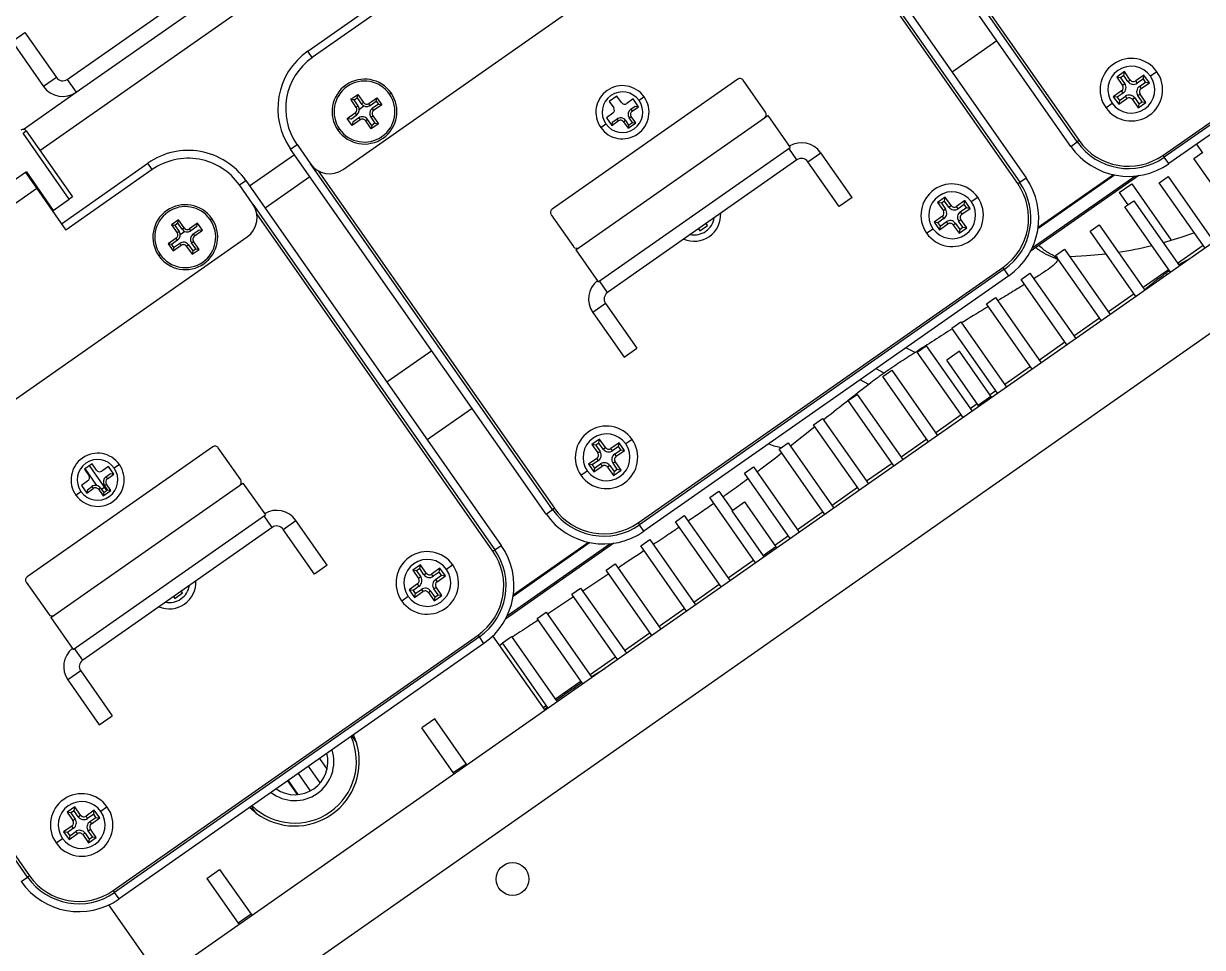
# Model space of a CAD drawing. Header units: millimetres. Extents: x 152904052 to 153933663, y 538271515 to 539240469.
# Drawn here: x 153353306.3 to 153353457.2, y 538946993.9 to 538947112.1 of the extents above; entities that cross this region are included whole.
import ezdxf

# ---------------------------------------------------------------- set-up
doc = ezdxf.new("R2010")
doc.units = ezdxf.units.MM
doc.layers.add('POWR', color=5, linetype='Continuous')

msp = doc.modelspace()

# ---------------------------------------------------------------- linework, layer by layer
at = {"layer": 'POWR', "color": 7}
for p, q in [((153353440.38, 538947096.35), (153353407.69, 538947143.04)), ((153353441.2, 538947096.92), (153353410.23, 538947141.15)), ((153353411.22, 538947140.26), (153353441.45, 538947097.09)), ((153353401.95, 538947139.02), (153353434.65, 538947092.33)), ((153353402.85, 538947135.99), (153353433.83, 538947091.76)), ((153353433.58, 538947091.59), (153353403.36, 538947134.75)), ((153353347.23, 538947093.38), (153353402.12, 538947131.81)), ((153353342.73, 538947108.54), (153353371.81, 538947128.9)), ((153353372.38, 538947128.08), (153353343.3, 538947107.72)), ((153353452.17, 538947095.2), (153353498.66, 538947127.75)), ((153353498.83, 538947127.51), (153353452.34, 538947094.96)), ((153353499.4, 538947126.69), (153353452.92, 538947094.14)), ((153353308.44, 538947095.82), (153353345.92, 538947122.07)), ((153353311.93, 538947104.92), (153353336.18, 538947121.9)), ((153353313.08, 538947103.28), (153353337.33, 538947120.26)), ((153353304.89, 538947109.76), (153353306.52, 538947110.9)), ((153353306.52, 538947110.9), (153353310.54, 538947105.17)), ((153353201.9, 538946892.98), (153353511.33, 538947109.65)), ((153353494.69, 538947109.35), (153353273.52, 538946954.49)), ((153353304.89, 538947109.76), (153353308.9, 538947104.02)), ((153353343.3, 538947107.72), (153353342.73, 538947108.54)), ((153353430.92, 538947109.86), (153353425.18, 538947105.85)), ((153353447.24, 538947105.91), (153353446.25, 538947105.22)), ((153353447.15, 538947105.42), (153353446.74, 538947105.13)), ((153353447.15, 538947105.42), (153353447.24, 538947105.91)), ((153353447.69, 538947104.64), (153353447.15, 538947105.42)), ((153353447.98, 538947104.84), (153353447.24, 538947105.91)), ((153353449.74, 538947105.47), (153353448.68, 538947104.72)), ((153353449.66, 538947104.98), (153353449.74, 538947105.47)), ((153353450.43, 538947104.48), (153353449.74, 538947105.47)), ((153353451.4, 538947105.89), (153353450.58, 538947105.32)), ((153353310.54, 538947105.17), (153353308.9, 538947104.02)), ((153353311.93, 538947104.92), (153353313.08, 538947103.28)), ((153353397.74, 538947104.94), (153353373.98, 538947088.31)), ((153353401.3, 538947100.72), (153353398.44, 538947104.82)), ((153353446.74, 538947105.13), (153353446.25, 538947105.22)), ((153353446.25, 538947105.22), (153353447, 538947104.15)), ((153353446.74, 538947105.13), (153353447.29, 538947104.36)), ((153353447.29, 538947104.36), (153353447, 538947104.15)), ((153353447.69, 538947104.64), (153353447.98, 538947104.84)), ((153353448.88, 538947104.43), (153353448.68, 538947104.72)), ((153353449.66, 538947104.98), (153353448.88, 538947104.43)), ((153353449.17, 538947104.03), (153353449.94, 538947104.57)), ((153353449.17, 538947104.03), (153353449.37, 538947103.74)), ((153353449.37, 538947103.74), (153353450.43, 538947104.48)), ((153353449.94, 538947104.57), (153353449.66, 538947104.98)), ((153353449.94, 538947104.57), (153353450.43, 538947104.48)), ((153353306.3, 538947098.53), (153353313.08, 538947103.28)), ((153353348.21, 538947102.37), (153353349.11, 538947103)), ((153353348.64, 538947102.29), (153353349.03, 538947102.57)), ((153353349.03, 538947102.57), (153353349.11, 538947103)), ((153353349.03, 538947102.57), (153353349.57, 538947101.8)), ((153353349.11, 538947103), (153353349.83, 538947101.97)), ((153353350.52, 538947101.85), (153353351.55, 538947102.57)), ((153353351.47, 538947102.14), (153353351.55, 538947102.57)), ((153353351.55, 538947102.57), (153353352.18, 538947101.67)), ((153353353.17, 538947103.04), (153353353.38, 538947103.18)), ((153353382.28, 538947102.79), (153353381.3, 538947102.1)), ((153353382.85, 538947101.97), (153353382.28, 538947102.79)), ((153353384.37, 538947102.42), (153353383.55, 538947101.84)), ((153353385.06, 538947101.43), (153353384.37, 538947102.42)), ((153353385.78, 538947102.67), (153353385.12, 538947102.21)), ((153353446.88, 538947103.46), (153353445.81, 538947102.71)), ((153353445.81, 538947102.71), (153353446.5, 538947101.73)), ((153353446.3, 538947102.63), (153353445.81, 538947102.71)), ((153353447.08, 538947103.17), (153353446.3, 538947102.63)), ((153353446.3, 538947102.63), (153353446.59, 538947102.22)), ((153353446.5, 538947101.73), (153353447.56, 538947102.48)), ((153353446.59, 538947102.22), (153353447.36, 538947102.76)), ((153353447.08, 538947103.17), (153353446.88, 538947103.46)), ((153353447.36, 538947102.76), (153353447.56, 538947102.48)), ((153353448.55, 538947102.55), (153353448.26, 538947102.35)), ((153353448.55, 538947102.55), (153353449.09, 538947101.78)), ((153353448.96, 538947102.84), (153353449.24, 538947103.04)), ((153353449.5, 538947102.06), (153353448.96, 538947102.84)), ((153353449.99, 538947101.98), (153353449.24, 538947103.04)), ((153353348.93, 538947101.34), (153353348.21, 538947102.37)), ((153353348.64, 538947102.29), (153353348.21, 538947102.37)), ((153353349.18, 538947101.52), (153353348.64, 538947102.29)), ((153353349.18, 538947101.52), (153353348.93, 538947101.34)), ((153353349.32, 538947101.13), (153353349.89, 538947101.53)), ((153353349.57, 538947101.8), (153353349.83, 538947101.97)), ((153353350.7, 538947101.6), (153353350.52, 538947101.85)), ((153353350.7, 538947101.6), (153353351.47, 538947102.14)), ((153353351.75, 538947101.74), (153353350.98, 538947101.2)), ((153353350.98, 538947101.2), (153353351.15, 538947100.95)), ((153353352.18, 538947101.67), (153353351.15, 538947100.95)), ((153353351.47, 538947102.14), (153353351.75, 538947101.74)), ((153353351.75, 538947101.74), (153353352.18, 538947101.67)), ((153353381.3, 538947102.1), (153353381.87, 538947101.28)), ((153353384.06, 538947101.11), (153353384.63, 538947101.51)), ((153353384.06, 538947101.11), (153353384.24, 538947100.86)), ((153353384.24, 538947100.86), (153353385.06, 538947101.43)), ((153353384.63, 538947101.51), (153353385.06, 538947101.43)), ((153353444.85, 538947101.3), (153353445.66, 538947101.88)), ((153353446.59, 538947102.22), (153353446.5, 538947101.73)), ((153353448.26, 538947102.35), (153353449.01, 538947101.29)), ((153353449.01, 538947101.29), (153353449.99, 538947101.98)), ((153353449.09, 538947101.78), (153353449.01, 538947101.29)), ((153353449.09, 538947101.78), (153353449.5, 538947102.06)), ((153353449.5, 538947102.06), (153353449.99, 538947101.98)), ((153353347.78, 538947099.93), (153353348.8, 538947100.65)), ((153353348.41, 538947099.03), (153353347.78, 538947099.93)), ((153353348.21, 538947099.85), (153353347.78, 538947099.93)), ((153353348.21, 538947099.85), (153353348.98, 538947100.4)), ((153353349.43, 538947099.75), (153353348.41, 538947099.03)), ((153353348.48, 538947099.46), (153353348.41, 538947099.03)), ((153353349.26, 538947100), (153353348.48, 538947099.46)), ((153353348.98, 538947100.4), (153353348.8, 538947100.65)), ((153353349.26, 538947100), (153353349.43, 538947099.75)), ((153353350.38, 538947099.8), (153353350.13, 538947099.62)), ((153353350.85, 538947098.6), (153353350.13, 538947099.62)), ((153353350.92, 538947099.03), (153353350.38, 538947099.8)), ((153353350.78, 538947100.08), (153353351.03, 538947100.25)), ((153353350.78, 538947100.08), (153353351.32, 538947099.31)), ((153353351.03, 538947100.25), (153353351.75, 538947099.23)), ((153353377.02, 538947083.11), (153353401.59, 538947100.31)), ((153353381.75, 538947100.58), (153353380.93, 538947100.01)), ((153353380.93, 538947100.01), (153353381.62, 538947099.03)), ((153353381.62, 538947099.03), (153353382.44, 538947099.6)), ((153353381.69, 538947099.45), (153353381.62, 538947099.03)), ((153353381.69, 538947099.45), (153353382.26, 538947099.85)), ((153353382.26, 538947099.85), (153353382.44, 538947099.6)), ((153353383.38, 538947099.65), (153353383.13, 538947099.48)), ((153353383.13, 538947099.48), (153353383.71, 538947098.66)), ((153353383.38, 538947099.65), (153353383.78, 538947099.08)), ((153353383.78, 538947099.08), (153353384.26, 538947099.42)), ((153353383.86, 538947099.99), (153353384.12, 538947100.16)), ((153353384.26, 538947099.42), (153353383.86, 538947099.99)), ((153353384.69, 538947099.35), (153353384.12, 538947100.16)), ((153353384.26, 538947099.42), (153353384.69, 538947099.35)), ((153353401.59, 538947100.31), (153353404.46, 538947096.22)), ((153353306.28, 538947098.03), (153353306.69, 538947098.32)), ((153353312.19, 538947089.6), (153353306.28, 538947098.03)), ((153353306.69, 538947098.32), (153353312.6, 538947089.88)), ((153353346.78, 538947098.56), (153353346.58, 538947098.42)), ((153353351.75, 538947099.23), (153353350.85, 538947098.6)), ((153353350.92, 538947099.03), (153353350.85, 538947098.6)), ((153353351.32, 538947099.31), (153353350.92, 538947099.03)), ((153353351.32, 538947099.31), (153353351.75, 538947099.23)), ((153353380.21, 538947098.77), (153353380.86, 538947099.23)), ((153353383.71, 538947098.66), (153353384.69, 538947099.35)), ((153353383.78, 538947099.08), (153353383.71, 538947098.66)), ((153353340.52, 538947096.01), (153353341.34, 538947096.58)), ((153353341.34, 538947096.58), (153353343.06, 538947094.12)), ((153353440.38, 538947096.35), (153353441.2, 538947096.92)), ((153353441.45, 538947097.09), (153353441.2, 538947096.92)), ((153353456.46, 538947096.62), (153353457.2, 538947095.55)), ((153353335.27, 538947091.29), (153353341, 538947095.31)), ((153353373.21, 538947049.31), (153353340.52, 538947096.01)), ((153353379.88, 538947079.01), (153353404.46, 538947096.22)), ((153353405.33, 538947094.63), (153353404.29, 538947096.1)), ((153353406.72, 538947094.38), (153353408.36, 538947095.53)), ((153353412.37, 538947089.8), (153353408.36, 538947095.53)), ((153353452.17, 538947095.2), (153353452.34, 538947094.96)), ((153353452.92, 538947094.14), (153353452.34, 538947094.96)), ((153353456.12, 538947094.79), (153353457.27, 538947095.6)), ((153353311.19, 538947086.46), (153353322.25, 538947094.2)), ((153353322.82, 538947093.38), (153353311.76, 538947085.64)), ((153353322.82, 538947093.38), (153353322.25, 538947094.2)), ((153353374.03, 538947049.89), (153353343.06, 538947094.12)), ((153353405.33, 538947094.63), (153353381.08, 538947077.65)), ((153353410.73, 538947088.65), (153353406.72, 538947094.38)), ((153353461.97, 538947086.44), (153353456.12, 538947094.79)), ((153353306.6, 538947093.01), (153353300.05, 538947088.42)), ((153353306.7, 538947093.08), (153353306.6, 538947093.01)), ((153353306.6, 538947093.01), (153353308.03, 538947090.96)), ((153353306.7, 538947093.08), (153353310.14, 538947088.16)), ((153353306.87, 538947092.83), (153353306.77, 538947092.76)), ((153353306.93, 538947092.75), (153353306.87, 538947092.62)), ((153353333.96, 538947091.42), (153353334.78, 538947091.99)), ((153353334.78, 538947091.99), (153353367.48, 538947045.3)), ((153353337.25, 538947088.47), (153353342.98, 538947092.48)), ((153353344.05, 538947093.22), (153353374.28, 538947050.06)), ((153353433.83, 538947091.76), (153353434.65, 538947092.33)), ((153353449.07, 538947092.61), (153353435.19, 538947082.88)), ((153353435.43, 538947083.36), (153353448.55, 538947092.54)), ((153353436.17, 538947085.83), (153353445.97, 538947092.69)), ((153353445.83, 538947092.72), (153353436.19, 538947085.97)), ((153353451.7, 538947091.7), (153353452.84, 538947092.5)), ((153353452.84, 538947092.5), (153353458.69, 538947084.14)), ((153353308.03, 538947090.96), (153353301.48, 538947086.37)), ((153353308.03, 538947090.96), (153353311.76, 538947085.64)), ((153353335.68, 538947088.96), (153353333.96, 538947091.42)), ((153353433.58, 538947091.59), (153353433.83, 538947091.76)), ((153353446.57, 538947090.43), (153353448.05, 538947091.46)), ((153353446.57, 538947090.43), (153353447.66, 538947088.87)), ((153353448.05, 538947091.46), (153353448.21, 538947091.57)), ((153353453.28, 538947084.33), (153353448.21, 538947091.57)), ((153353457.55, 538947083.34), (153353451.7, 538947091.7)), ((153353310.14, 538947088.16), (153353312.19, 538947089.6)), ((153353312.6, 538947089.88), (153353312.19, 538947089.6)), ((153353335.68, 538947088.96), (153353366.66, 538947044.72)), ((153353412.37, 538947089.8), (153353410.73, 538947088.65)), ((153353424.3, 538947089.85), (153353423.32, 538947089.16)), ((153353423.81, 538947089.07), (153353423.32, 538947089.16)), ((153353423.32, 538947089.16), (153353424.06, 538947088.09)), ((153353424.21, 538947089.36), (153353423.81, 538947089.07)), ((153353423.81, 538947089.07), (153353424.35, 538947088.3)), ((153353424.21, 538947089.36), (153353424.3, 538947089.85)), ((153353424.76, 538947088.58), (153353424.21, 538947089.36)), ((153353425.05, 538947088.78), (153353424.3, 538947089.85)), ((153353426.81, 538947089.41), (153353425.74, 538947088.66)), ((153353426.72, 538947088.92), (153353425.94, 538947088.37)), ((153353426.72, 538947088.92), (153353426.81, 538947089.41)), ((153353427.01, 538947088.51), (153353426.72, 538947088.92)), ((153353427.5, 538947088.42), (153353426.81, 538947089.41)), ((153353428.46, 538947089.83), (153353427.64, 538947089.26)), ((153353447.27, 538947088.6), (153353448.42, 538947089.4)), ((153353448.42, 538947089.4), (153353454.27, 538947081.05)), ((153353310.14, 538947088.16), (153353310.04, 538947088.1)), ((153353366.41, 538947044.55), (153353336.19, 538947087.72)), ((153353373.86, 538947087.61), (153353376.73, 538947083.52)), ((153353423.94, 538947087.4), (153353422.88, 538947086.65)), ((153353424.14, 538947087.11), (153353423.94, 538947087.4)), ((153353424.35, 538947088.3), (153353424.06, 538947088.09)), ((153353424.76, 538947088.58), (153353425.05, 538947088.78)), ((153353425.94, 538947088.37), (153353425.74, 538947088.66)), ((153353426.23, 538947087.97), (153353427.01, 538947088.51)), ((153353426.23, 538947087.97), (153353426.43, 538947087.68)), ((153353426.43, 538947087.68), (153353427.5, 538947088.42)), ((153353427.01, 538947088.51), (153353427.5, 538947088.42)), ((153353453.12, 538947080.24), (153353447.27, 538947088.6)), ((153353326.17, 538947086.94), (153353325.27, 538947086.31)), ((153353325.27, 538947086.31), (153353325.99, 538947085.28)), ((153353325.7, 538947086.23), (153353325.27, 538947086.31)), ((153353326.1, 538947086.51), (153353325.7, 538947086.23)), ((153353325.7, 538947086.23), (153353326.24, 538947085.46)), ((153353326.1, 538947086.51), (153353326.17, 538947086.94)), ((153353326.64, 538947085.74), (153353326.1, 538947086.51)), ((153353326.89, 538947085.91), (153353326.17, 538947086.94)), ((153353326.64, 538947085.74), (153353326.89, 538947085.91)), ((153353328.61, 538947086.51), (153353327.59, 538947085.79)), ((153353328.53, 538947086.08), (153353327.76, 538947085.54)), ((153353328.53, 538947086.08), (153353328.61, 538947086.51)), ((153353329.24, 538947085.61), (153353328.61, 538947086.51)), ((153353330.24, 538947086.98), (153353330.44, 538947087.12)), ((153353392.71, 538947085.8), (153353392.88, 538947085.55)), ((153353392.88, 538947085.55), (153353393.87, 538947086.24)), ((153353393.87, 538947086.24), (153353393.69, 538947086.48)), ((153353421.91, 538947085.24), (153353422.73, 538947085.82)), ((153353422.88, 538947086.65), (153353423.56, 538947085.67)), ((153353423.36, 538947086.57), (153353422.88, 538947086.65)), ((153353424.14, 538947087.11), (153353423.36, 538947086.57)), ((153353423.36, 538947086.57), (153353423.65, 538947086.16)), ((153353423.56, 538947085.67), (153353424.63, 538947086.42)), ((153353423.65, 538947086.16), (153353423.56, 538947085.67)), ((153353423.65, 538947086.16), (153353424.43, 538947086.7)), ((153353424.43, 538947086.7), (153353424.63, 538947086.42)), ((153353425.61, 538947086.49), (153353425.32, 538947086.29)), ((153353425.32, 538947086.29), (153353426.07, 538947085.23)), ((153353425.61, 538947086.49), (153353426.16, 538947085.72)), ((153353426.02, 538947086.78), (153353426.31, 538947086.98)), ((153353426.56, 538947086), (153353426.02, 538947086.78)), ((153353426.07, 538947085.23), (153353427.05, 538947085.92)), ((153353426.16, 538947085.72), (153353426.56, 538947086)), ((153353427.05, 538947085.92), (153353426.31, 538947086.98)), ((153353426.56, 538947086), (153353427.05, 538947085.92)), ((153353442.85, 538947085.5), (153353444, 538947086.3)), ((153353444, 538947086.3), (153353449.85, 538947077.95)), ((153353280.06, 538947046.35), (153353334.95, 538947084.78)), ((153353325.87, 538947084.59), (153353324.84, 538947083.87)), ((153353326.04, 538947084.34), (153353325.27, 538947083.79)), ((153353326.04, 538947084.34), (153353325.87, 538947084.59)), ((153353326.24, 538947085.46), (153353325.99, 538947085.28)), ((153353326.38, 538947085.07), (153353326.95, 538947085.47)), ((153353327.76, 538947085.54), (153353327.59, 538947085.79)), ((153353328.04, 538947085.14), (153353328.81, 538947085.68)), ((153353328.04, 538947085.14), (153353328.22, 538947084.89)), ((153353328.22, 538947084.89), (153353329.24, 538947085.61)), ((153353328.81, 538947085.68), (153353329.24, 538947085.61)), ((153353426.16, 538947085.72), (153353426.07, 538947085.23)), ((153353448.7, 538947077.15), (153353442.85, 538947085.5)), ((153353324.84, 538947083.87), (153353325.47, 538947082.97)), ((153353325.27, 538947083.79), (153353324.84, 538947083.87)), ((153353325.27, 538947083.79), (153353325.55, 538947083.4)), ((153353325.47, 538947082.97), (153353326.5, 538947083.69)), ((153353325.55, 538947083.4), (153353325.47, 538947082.97)), ((153353325.55, 538947083.4), (153353326.32, 538947083.94)), ((153353326.32, 538947083.94), (153353326.5, 538947083.69)), ((153353327.44, 538947083.74), (153353327.19, 538947083.56)), ((153353327.19, 538947083.56), (153353327.91, 538947082.54)), ((153353327.44, 538947083.74), (153353327.99, 538947082.97)), ((153353327.84, 538947084.02), (153353328.09, 538947084.19)), ((153353328.38, 538947083.25), (153353327.84, 538947084.02)), ((153353327.91, 538947082.54), (153353328.81, 538947083.17)), ((153353327.99, 538947082.97), (153353327.91, 538947082.54)), ((153353327.99, 538947082.97), (153353328.38, 538947083.25)), ((153353328.81, 538947083.17), (153353328.09, 538947084.19)), ((153353328.38, 538947083.25), (153353328.81, 538947083.17)), ((153353377.02, 538947083.11), (153353379.88, 538947079.01)), ((153353438.42, 538947082.4), (153353439.57, 538947083.21)), ((153353439.57, 538947083.21), (153353445.42, 538947074.85)), ((153353457.32, 538947083.67), (153353454.04, 538947081.37)), ((153353323.85, 538947082.5), (153353323.64, 538947082.36)), ((153353438.68, 538947082.16), (153353438.29, 538947082.16)), ((153353444.28, 538947074.05), (153353438.42, 538947082.4)), ((153353438.5, 538947082.07), (153353438.69, 538947081.89)), ((153353455.72, 538947082.06), (153353454.17, 538947081.18)), ((153353385, 538947048.17), (153353431.69, 538947080.86)), ((153353431.86, 538947080.62), (153353385.17, 538947047.92)), ((153353432.44, 538947079.8), (153353385.74, 538947047.1)), ((153353431.69, 538947080.86), (153353431.86, 538947080.62)), ((153353432.44, 538947079.8), (153353431.86, 538947080.62)), ((153353434, 538947079.31), (153353435.15, 538947080.11)), ((153353435.15, 538947080.11), (153353441, 538947071.75)), ((153353452.89, 538947080.57), (153353449.62, 538947078.28)), ((153353381.08, 538947077.65), (153353380.05, 538947079.13)), ((153353439.85, 538947070.95), (153353434, 538947079.31)), ((153353429.58, 538947076.21), (153353430.72, 538947077.01)), ((153353430.72, 538947077.01), (153353436.58, 538947068.66)), ((153353448.47, 538947077.47), (153353445.19, 538947075.18)), ((153353380.83, 538947076.26), (153353379.2, 538947075.11)), ((153353380.83, 538947076.26), (153353384.85, 538947070.52)), ((153353435.43, 538947067.85), (153353429.58, 538947076.21)), ((153353379.2, 538947075.11), (153353383.21, 538947069.38)), ((153353425.15, 538947073.11), (153353426.3, 538947073.91)), ((153353426.3, 538947073.91), (153353432.15, 538947065.56)), ((153353444.05, 538947074.38), (153353440.77, 538947072.08)), ((153353431.01, 538947064.76), (153353425.15, 538947073.11)), ((153353420.73, 538947070.01), (153353421.88, 538947070.82)), ((153353421.88, 538947070.82), (153353427.73, 538947062.46)), ((153353439.62, 538947071.28), (153353436.35, 538947068.98)), ((153353358.58, 538947070.2), (153353352.85, 538947066.19)), ((153353383.21, 538947069.38), (153353384.85, 538947070.52)), ((153353420.44, 538947069.97), (153353419.26, 538947070.57)), ((153353426.58, 538947061.66), (153353420.73, 538947070.01)), ((153353426.14, 538947070.14), (153353424.5, 538947068.99)), ((153353430.15, 538947064.4), (153353426.14, 538947070.14)), ((153353416.47, 538947067.34), (153353415.45, 538947067.9)), ((153353416.31, 538947066.92), (153353417.45, 538947067.72)), ((153353417.45, 538947067.72), (153353423.31, 538947059.36)), ((153353428.51, 538947063.26), (153353424.5, 538947068.99)), ((153353435.2, 538947068.18), (153353431.92, 538947065.89)), ((153353414.54, 538947065.9), (153353413.4, 538947066.47)), ((153353422.16, 538947058.56), (153353416.31, 538947066.92)), ((153353430.78, 538947065.08), (153353430.04, 538947064.57)), ((153353411.88, 538947063.82), (153353413.03, 538947064.62)), ((153353417.73, 538947055.46), (153353411.88, 538947063.82)), ((153353413.03, 538947064.62), (153353418.88, 538947056.27)), ((153353428.4, 538947063.42), (153353427.5, 538947062.79)), ((153353428.51, 538947063.26), (153353430.15, 538947064.4)), ((153353430.26, 538947064.24), (153353430.15, 538947064.4)), ((153353363.75, 538947062.83), (153353358.01, 538947058.81)), ((153353426.35, 538947061.99), (153353423.08, 538947059.69)), ((153353407.63, 538947060.47), (153353404.5, 538947057.98)), ((153353407.46, 538947060.72), (153353408.61, 538947061.52)), ((153353413.31, 538947052.37), (153353407.46, 538947060.72)), ((153353408.61, 538947061.52), (153353414.46, 538947053.17)), ((153353380.07, 538947058.87), (153353379.08, 538947058.19)), ((153353379.98, 538947058.39), (153353380.07, 538947058.87)), ((153353380.81, 538947057.81), (153353380.07, 538947058.87)), ((153353384.23, 538947058.86), (153353383.41, 538947058.29)), ((153353421.93, 538947058.89), (153353418.65, 538947056.59)), ((153353330.57, 538947057.91), (153353306.81, 538947041.28)), ((153353334.13, 538947053.69), (153353331.26, 538947057.79)), ((153353379.08, 538947058.19), (153353379.83, 538947057.12)), ((153353379.57, 538947058.1), (153353379.08, 538947058.19)), ((153353379.98, 538947058.39), (153353379.57, 538947058.1)), ((153353379.57, 538947058.1), (153353380.12, 538947057.32)), ((153353380.12, 538947057.32), (153353379.83, 538947057.12)), ((153353380.52, 538947057.61), (153353379.98, 538947058.39)), ((153353380.52, 538947057.61), (153353380.81, 538947057.81)), ((153353382.57, 538947058.43), (153353381.51, 538947057.69)), ((153353381.71, 538947057.4), (153353381.51, 538947057.69)), ((153353382.49, 538947057.94), (153353381.71, 538947057.4)), ((153353381.99, 538947056.99), (153353382.77, 538947057.54)), ((153353382.2, 538947056.7), (153353383.26, 538947057.45)), ((153353382.49, 538947057.94), (153353382.57, 538947058.43)), ((153353382.77, 538947057.54), (153353382.49, 538947057.94)), ((153353383.26, 538947057.45), (153353382.57, 538947058.43)), ((153353382.77, 538947057.54), (153353383.26, 538947057.45)), ((153353403.04, 538947057.62), (153353404.18, 538947058.43)), ((153353408.89, 538947049.27), (153353403.04, 538947057.62)), ((153353404.18, 538947058.43), (153353410.03, 538947050.07)), ((153353315.11, 538947055.75), (153353314.13, 538947055.06)), ((153353315.68, 538947054.93), (153353315.11, 538947055.75)), ((153353318.61, 538947055.64), (153353317.95, 538947055.18)), ((153353379.71, 538947056.43), (153353378.64, 538947055.68)), ((153353378.64, 538947055.68), (153353379.33, 538947054.7)), ((153353379.13, 538947055.59), (153353378.64, 538947055.68)), ((153353379.91, 538947056.14), (153353379.13, 538947055.59)), ((153353379.42, 538947055.19), (153353380.19, 538947055.73)), ((153353379.91, 538947056.14), (153353379.71, 538947056.43)), ((153353380.19, 538947055.73), (153353380.39, 538947055.44)), ((153353381.79, 538947055.81), (153353382.07, 538947056.01)), ((153353382.33, 538947055.03), (153353381.79, 538947055.81)), ((153353381.99, 538947056.99), (153353382.2, 538947056.7)), ((153353382.82, 538947054.94), (153353382.07, 538947056.01)), ((153353417.51, 538947055.79), (153353414.23, 538947053.5)), ((153353314.13, 538947055.06), (153353314.7, 538947054.25)), ((153353315.73, 538947052.94), (153353314.21, 538947055.12)), ((153353317.01, 538947052.33), (153353314.78, 538947055.52)), ((153353317.2, 538947055.38), (153353316.38, 538947054.81)), ((153353316.89, 538947054.08), (153353317.46, 538947054.48)), ((153353317.07, 538947053.83), (153353317.89, 538947054.4)), ((153353317.89, 538947054.4), (153353317.2, 538947055.38)), ((153353317.46, 538947054.48), (153353317.89, 538947054.4)), ((153353377.67, 538947054.27), (153353378.49, 538947054.84)), ((153353379.13, 538947055.59), (153353379.42, 538947055.19)), ((153353379.33, 538947054.7), (153353380.39, 538947055.44)), ((153353379.42, 538947055.19), (153353379.33, 538947054.7)), ((153353381.38, 538947055.52), (153353381.09, 538947055.32)), ((153353381.09, 538947055.32), (153353381.84, 538947054.25)), ((153353381.38, 538947055.52), (153353381.92, 538947054.74)), ((153353381.84, 538947054.25), (153353382.82, 538947054.94)), ((153353381.92, 538947054.74), (153353381.84, 538947054.25)), ((153353381.92, 538947054.74), (153353382.33, 538947055.03)), ((153353382.33, 538947055.03), (153353382.82, 538947054.94)), ((153353398.61, 538947054.53), (153353399.76, 538947055.33)), ((153353404.46, 538947046.17), (153353398.61, 538947054.53)), ((153353399.76, 538947055.33), (153353405.61, 538947046.97)), ((153353309.84, 538947036.07), (153353334.42, 538947053.28)), ((153353314.58, 538947053.55), (153353313.76, 538947052.98)), ((153353313.76, 538947052.98), (153353314.45, 538947051.99)), ((153353314.52, 538947052.42), (153353315.09, 538947052.82)), ((153353315.09, 538947052.82), (153353315.27, 538947052.57)), ((153353316.21, 538947052.62), (153353315.96, 538947052.44)), ((153353316.21, 538947052.62), (153353316.61, 538947052.05)), ((153353316.73, 538947052.74), (153353316.33, 538947052.46)), ((153353316.69, 538947052.96), (153353316.95, 538947053.13)), ((153353317.09, 538947052.39), (153353316.69, 538947052.96)), ((153353316.89, 538947054.08), (153353317.07, 538947053.83)), ((153353317.52, 538947052.31), (153353316.95, 538947053.13)), ((153353334.42, 538947053.28), (153353337.29, 538947049.19)), ((153353413.08, 538947052.69), (153353409.81, 538947050.4)), ((153353313.04, 538947051.74), (153353313.69, 538947052.2)), ((153353314.45, 538947051.99), (153353315.27, 538947052.57)), ((153353314.52, 538947052.42), (153353314.45, 538947051.99)), ((153353315.96, 538947052.44), (153353316.54, 538947051.62)), ((153353316.54, 538947051.62), (153353317.52, 538947052.31)), ((153353316.61, 538947052.05), (153353316.54, 538947051.62)), ((153353316.61, 538947052.05), (153353317.09, 538947052.39)), ((153353317.09, 538947052.39), (153353317.52, 538947052.31)), ((153353394.19, 538947051.43), (153353395.34, 538947052.23)), ((153353400.04, 538947043.07), (153353394.19, 538947051.43)), ((153353395.34, 538947052.23), (153353397.06, 538947049.78)), ((153353373.21, 538947049.31), (153353374.03, 538947049.89)), ((153353374.28, 538947050.06), (153353374.03, 538947049.89)), ((153353396.98, 538947049.72), (153353398.61, 538947050.87)), ((153353396.98, 538947049.72), (153353400.99, 538947043.98)), ((153353398.61, 538947050.87), (153353402.63, 538947045.13)), ((153353408.66, 538947049.6), (153353405.38, 538947047.3)), ((153353312.71, 538947031.98), (153353337.29, 538947049.19)), ((153353338.16, 538947047.6), (153353337.12, 538947049.07)), ((153353339.55, 538947047.35), (153353341.19, 538947048.5)), ((153353345.2, 538947042.76), (153353341.19, 538947048.5)), ((153353385, 538947048.17), (153353385.17, 538947047.92)), ((153353389.77, 538947048.33), (153353390.91, 538947049.14)), ((153353395.62, 538947039.98), (153353389.77, 538947048.33)), ((153353390.91, 538947049.14), (153353396.76, 538947040.78)), ((153353306.86, 538947002.85), (153353275.89, 538947047.09)), ((153353338.16, 538947047.6), (153353313.91, 538947030.62)), ((153353343.56, 538947041.62), (153353339.55, 538947047.35)), ((153353385.74, 538947047.1), (153353385.17, 538947047.92)), ((153353276.88, 538947046.19), (153353307.1, 538947003.03)), ((153353366.66, 538947044.72), (153353367.48, 538947045.3)), ((153353381.9, 538947045.57), (153353368.02, 538947035.85)), ((153353368.26, 538947036.32), (153353381.38, 538947045.51)), ((153353369, 538947038.8), (153353378.79, 538947045.66)), ((153353378.66, 538947045.68), (153353369.02, 538947038.93)), ((153353385.34, 538947045.24), (153353386.49, 538947046.04)), ((153353391.19, 538947036.88), (153353385.34, 538947045.24)), ((153353386.49, 538947046.04), (153353392.34, 538947037.68)), ((153353402.63, 538947045.13), (153353400.99, 538947043.98)), ((153353404.24, 538947046.5), (153353402.51, 538947045.3)), ((153353366.41, 538947044.55), (153353366.66, 538947044.72)), ((153353400.99, 538947043.98), (153353401.11, 538947043.82)), ((153353345.2, 538947042.76), (153353343.56, 538947041.62)), ((153353357.13, 538947042.81), (153353356.15, 538947042.13)), ((153353356.64, 538947042.04), (153353356.15, 538947042.13)), ((153353356.15, 538947042.13), (153353356.89, 538947041.06)), ((153353357.04, 538947042.33), (153353356.64, 538947042.04)), ((153353356.64, 538947042.04), (153353357.18, 538947041.26)), ((153353357.04, 538947042.33), (153353357.13, 538947042.81)), ((153353357.59, 538947041.55), (153353357.04, 538947042.33)), ((153353357.88, 538947041.75), (153353357.13, 538947042.81)), ((153353359.64, 538947042.37), (153353358.57, 538947041.63)), ((153353359.55, 538947041.88), (153353359.64, 538947042.37)), ((153353360.33, 538947041.39), (153353359.64, 538947042.37)), ((153353361.29, 538947042.8), (153353360.47, 538947042.23)), ((153353380.92, 538947042.14), (153353382.07, 538947042.94)), ((153353386.77, 538947033.78), (153353380.92, 538947042.14)), ((153353382.07, 538947042.94), (153353387.92, 538947034.59)), ((153353399.81, 538947043.4), (153353396.54, 538947041.11)), ((153353306.69, 538947040.58), (153353309.56, 538947036.48)), ((153353357.18, 538947041.26), (153353356.89, 538947041.06)), ((153353357.59, 538947041.55), (153353357.88, 538947041.75)), ((153353358.77, 538947041.34), (153353358.57, 538947041.63)), ((153353359.55, 538947041.88), (153353358.77, 538947041.34)), ((153353359.06, 538947040.93), (153353359.84, 538947041.48)), ((153353359.06, 538947040.93), (153353359.26, 538947040.64)), ((153353359.26, 538947040.64), (153353360.33, 538947041.39)), ((153353359.84, 538947041.48), (153353359.55, 538947041.88)), ((153353359.84, 538947041.48), (153353360.33, 538947041.39)), ((153353381.26, 538947041.66), (153353377.91, 538947039.46)), ((153353325.71, 538947038.52), (153353326.7, 538947039.21)), ((153353326.7, 538947039.21), (153353326.52, 538947039.45)), ((153353356.77, 538947040.37), (153353355.7, 538947039.62)), ((153353355.7, 538947039.62), (153353356.39, 538947038.64)), ((153353356.19, 538947039.53), (153353355.7, 538947039.62)), ((153353356.97, 538947040.08), (153353356.19, 538947039.53)), ((153353356.19, 538947039.53), (153353356.48, 538947039.13)), ((153353356.39, 538947038.64), (153353357.46, 538947039.38)), ((153353356.48, 538947039.13), (153353356.39, 538947038.64)), ((153353356.48, 538947039.13), (153353357.26, 538947039.67)), ((153353356.97, 538947040.08), (153353356.77, 538947040.37)), ((153353357.26, 538947039.67), (153353357.46, 538947039.38)), ((153353358.44, 538947039.46), (153353358.15, 538947039.26)), ((153353358.15, 538947039.26), (153353358.9, 538947038.19)), ((153353358.44, 538947039.46), (153353358.99, 538947038.68)), ((153353358.85, 538947039.75), (153353359.14, 538947039.95)), ((153353359.39, 538947038.97), (153353358.85, 538947039.75)), ((153353359.88, 538947038.88), (153353359.14, 538947039.95)), ((153353376.5, 538947039.04), (153353377.64, 538947039.84)), ((153353382.35, 538947030.69), (153353376.5, 538947039.04)), ((153353377.64, 538947039.84), (153353383.49, 538947031.49)), ((153353395.39, 538947040.3), (153353392.11, 538947038.01)), ((153353325.54, 538947038.76), (153353325.71, 538947038.52)), ((153353354.74, 538947038.21), (153353355.56, 538947038.78)), ((153353358.9, 538947038.19), (153353359.88, 538947038.88)), ((153353358.99, 538947038.68), (153353358.9, 538947038.19)), ((153353358.99, 538947038.68), (153353359.39, 538947038.97)), ((153353359.39, 538947038.97), (153353359.88, 538947038.88)), ((153353376.74, 538947038.7), (153353373.39, 538947036.51)), ((153353309.84, 538947036.07), (153353312.71, 538947031.98)), ((153353372.07, 538947035.94), (153353373.22, 538947036.75)), ((153353373.22, 538947036.75), (153353379.07, 538947028.39)), ((153353390.96, 538947037.21), (153353387.69, 538947034.91)), ((153353377.92, 538947027.59), (153353372.07, 538947035.94)), ((153353317.83, 538947001.13), (153353364.52, 538947033.83)), ((153353364.69, 538947033.58), (153353318, 538947000.89)), ((153353364.52, 538947033.83), (153353364.69, 538947033.58)), ((153353365.27, 538947032.76), (153353364.69, 538947033.58)), ((153353373.09, 538947024.2), (153353366.42, 538947033.73)), ((153353367.65, 538947032.85), (153353368.8, 538947033.65)), ((153353368.8, 538947033.65), (153353374.65, 538947025.29)), ((153353386.54, 538947034.11), (153353383.26, 538947031.82)), ((153353313.91, 538947030.62), (153353312.88, 538947032.09)), ((153353365.27, 538947032.76), (153353318.57, 538947000.07)), ((153353367.7, 538947032.77), (153353367.28, 538947032.5)), ((153353373.5, 538947024.49), (153353367.65, 538947032.85)), ((153353382.12, 538947031.01), (153353378.84, 538947028.72)), ((153353313.66, 538947029.23), (153353312.02, 538947028.08)), ((153353313.66, 538947029.23), (153353317.68, 538947023.49)), ((153353379, 538947028.49), (153353380.73, 538947029.56)), ((153353312.02, 538947028.08), (153353316.04, 538947022.34)), ((153353377.69, 538947027.92), (153353374.42, 538947025.62)), ((153353373.27, 538947024.82), (153353372.86, 538947024.53)), ((153353316.04, 538947022.34), (153353317.68, 538947023.49)), ((153353358.97, 538947023.1), (153353357.33, 538947021.96)), ((153353362.98, 538947017.37), (153353358.97, 538947023.1)), ((153353361.34, 538947016.22), (153353357.33, 538947021.96)), ((153353348.34, 538947020.91), (153353348.96, 538947020.03)), ((153353344.21, 538947018.02), (153353345.19, 538947016.63)), ((153353344.32, 538947014.91), (153353342.82, 538947017.05)), ((153353361.34, 538947016.22), (153353362.98, 538947017.37)), ((153353363.09, 538947017.2), (153353362.98, 538947017.37)), ((153353340.12, 538947015.16), (153353341.34, 538947013.41)), ((153353340.2, 538947015.21), (153353341.46, 538947013.41)), ((153353343.07, 538947013.9), (153353341.51, 538947016.13)), ((153353312.9, 538947011.84), (153353311.91, 538947011.15)), ((153353312.4, 538947011.07), (153353311.91, 538947011.15)), ((153353311.91, 538947011.15), (153353312.66, 538947010.09)), ((153353312.81, 538947011.35), (153353312.4, 538947011.07)), ((153353312.4, 538947011.07), (153353312.95, 538947010.29)), ((153353312.81, 538947011.35), (153353312.9, 538947011.84)), ((153353313.35, 538947010.58), (153353312.81, 538947011.35)), ((153353313.64, 538947010.78), (153353312.9, 538947011.84)), ((153353313.35, 538947010.58), (153353313.64, 538947010.78)), ((153353315.4, 538947011.4), (153353314.34, 538947010.65)), ((153353314.54, 538947010.37), (153353314.34, 538947010.65)), ((153353315.32, 538947010.91), (153353314.54, 538947010.37)), ((153353314.82, 538947009.96), (153353315.6, 538947010.5)), ((153353315.03, 538947009.67), (153353316.09, 538947010.42)), ((153353315.32, 538947010.91), (153353315.4, 538947011.4)), ((153353315.6, 538947010.5), (153353315.32, 538947010.91)), ((153353316.09, 538947010.42), (153353315.4, 538947011.4)), ((153353315.6, 538947010.5), (153353316.09, 538947010.42)), ((153353317.06, 538947011.83), (153353316.24, 538947011.25)), ((153353312.54, 538947009.39), (153353311.47, 538947008.65)), ((153353312.74, 538947009.1), (153353311.96, 538947008.56)), ((153353312.74, 538947009.1), (153353312.54, 538947009.39)), ((153353312.95, 538947010.29), (153353312.66, 538947010.09)), ((153353314.62, 538947008.77), (153353314.9, 538947008.97)), ((153353314.82, 538947009.96), (153353315.03, 538947009.67)), ((153353315.65, 538947007.91), (153353314.9, 538947008.97)), ((153353310.5, 538947007.24), (153353311.32, 538947007.81)), ((153353311.47, 538947008.65), (153353312.16, 538947007.66)), ((153353311.96, 538947008.56), (153353311.47, 538947008.65)), ((153353311.96, 538947008.56), (153353312.25, 538947008.15)), ((153353312.16, 538947007.66), (153353313.22, 538947008.41)), ((153353312.25, 538947008.15), (153353312.16, 538947007.66)), ((153353312.25, 538947008.15), (153353313.02, 538947008.7)), ((153353313.02, 538947008.7), (153353313.22, 538947008.41)), ((153353314.21, 538947008.49), (153353313.92, 538947008.29)), ((153353313.92, 538947008.29), (153353314.67, 538947007.22)), ((153353314.21, 538947008.49), (153353314.75, 538947007.71)), ((153353315.16, 538947008), (153353314.62, 538947008.77)), ((153353314.67, 538947007.22), (153353315.65, 538947007.91)), ((153353314.75, 538947007.71), (153353314.67, 538947007.22)), ((153353314.75, 538947007.71), (153353315.16, 538947008)), ((153353315.16, 538947008), (153353315.65, 538947007.91)), ((153353306.04, 538947002.28), (153353306.86, 538947002.85)), ((153353307.1, 538947003.03), (153353306.86, 538947002.85)), ((153353329.81, 538947002.68), (153353331.44, 538947003.83)), ((153353331.44, 538947003.83), (153353335.46, 538946998.1)), ((153353329.81, 538947002.68), (153353333.82, 538946996.95)), ((153353317.83, 538947001.13), (153353318, 538947000.89)), ((153353318.57, 538947000.07), (153353318, 538947000.89)), ((153353323.94, 538946989.79), (153353317.27, 538946999.31)), ((153353335.46, 538946998.1), (153353333.82, 538946996.95)), ((153353333.82, 538946996.95), (153353333.94, 538946996.79))]:
    msp.add_line(p, q, dxfattribs=at)
at = {"layer": 'POWR', "color": 7, "flags": 128}
for points in [[(153353456.19, 538947085.27), (153353454.45, 538947084.68), (153353452.19, 538947084.02)], [(153353444.89, 538947082.58), (153353442.39, 538947082.33), (153353440.27, 538947082.2)], [(153353428.61, 538947063.08), (153353428.61, 538947063.09), (153353428.51, 538947063.26)], [(153353402.63, 538947045.13), (153353402.76, 538947044.98), (153353402.76, 538947044.98)], [(153353348.96, 538947020.03), (153353348.74, 538947020.65), (153353348.57, 538947021.07)], [(153353361.44, 538947016.05), (153353361.44, 538947016.05), (153353361.34, 538947016.22)], [(153353336.12, 538947011.04), (153353335.61, 538947011.45), (153353335.27, 538947011.76)], [(153353335.46, 538946998.1), (153353335.59, 538946997.95), (153353335.59, 538946997.95)]]:
    msp.add_lwpolyline(points, dxfattribs=at)
at = {"layer": 'POWR', "color": 7}
msp.add_circle((153353368.92, 538947002.61), 2.1, dxfattribs=at)
for centre, radius, start, end in [((153353347.89, 538947101.17), 9, 125, 215), ((153353347.89, 538947101.17), 8, 125, 215), ((153353448.12, 538947103.6), 4, 35, 215), ((153353448.12, 538947103.6), 4, 215, 35), ((153353448.12, 538947103.6), 3, 35, 215), ((153353311.36, 538947105.74), 3, 215, 305), ((153353311.36, 538947105.74), 1, 215, 305), ((153353349.98, 538947100.8), 4.15, 35, 215), ((153353349.98, 538947100.8), 3.9, 35, 215), ((153353382.99, 538947100.72), 3.4, 35, 215), ((153353398.03, 538947104.53), 0.5, 35, 125), ((153353448.12, 538947103.6), 3, 215, 35), ((153353446.59, 538947103.87), 0.5, 305, 35), ((153353446.59, 538947103.87), 0.851, 305, 35), ((153353448.39, 538947105.13), 0.851, 215, 305), ((153353448.39, 538947105.13), 0.5, 215, 305), ((153353449.65, 538947103.33), 0.851, 125, 215), ((153353349.98, 538947100.8), 4.15, 215, 35), ((153353349.98, 538947100.8), 3.9, 215, 35), ((153353382.99, 538947100.72), 3.4, 215, 35), ((153353382.99, 538947100.72), 2.6, 35, 215), ((153353447.85, 538947102.07), 0.851, 35, 125), ((153353447.85, 538947102.07), 0.5, 35, 125), ((153353449.65, 538947103.33), 0.5, 125, 215), ((153353348.52, 538947101.06), 0.5, 305, 35), ((153353348.52, 538947101.06), 0.807, 305, 35), ((153353350.24, 538947102.26), 0.807, 215, 305), ((153353350.24, 538947102.26), 0.5, 215, 305), ((153353351.44, 538947100.54), 0.807, 125, 215), ((153353351.44, 538947100.54), 0.5, 125, 215), ((153353382.99, 538947100.72), 2.6, 215, 35), ((153353381.46, 538947100.99), 0.5, 305, 35), ((153353383.26, 538947102.25), 0.5, 215, 305), ((153353384.53, 538947100.45), 0.807, 125, 215), ((153353349.72, 538947099.34), 0.807, 35, 125), ((153353349.72, 538947099.34), 0.5, 35, 125), ((153353382.72, 538947099.19), 0.807, 35, 125), ((153353382.72, 538947099.19), 0.5, 35, 125), ((153353384.53, 538947100.45), 0.5, 125, 215), ((153353400.89, 538947100.44), 0.5, 305, 35), ((153353306.28, 538947098.03), 0.5, 35, 125), ((153353405.9, 538947093.81), 3, 35, 121.1774), ((153353447.75, 538947101.51), 8, 215, 305), ((153353447.75, 538947101.51), 7.7, 215, 305), ((153353327.41, 538947086.83), 9, 35, 125), ((153353447.75, 538947101.51), 9, 215, 305), ((153353327.41, 538947086.83), 8, 35, 125), ((153353345.51, 538947095.84), 3, 215, 305), ((153353405.9, 538947093.81), 1, 35, 125), ((153353427.27, 538947087.17), 9, 305, 35), ((153353425.19, 538947087.54), 4, 35, 215), ((153353425.19, 538947087.54), 3, 35, 215), ((153353427.27, 538947087.17), 7.7, 305, 35), ((153353427.27, 538947087.17), 8, 305, 35), ((153353327.04, 538947084.74), 4.15, 35, 215), ((153353333.23, 538947087.24), 3, 305, 35), ((153353425.19, 538947087.54), 4, 215, 35), ((153353425.19, 538947087.54), 3, 215, 35), ((153353327.04, 538947084.74), 3.9, 35, 215), ((153353374.27, 538947087.9), 0.5, 125, 215), ((153353392.17, 538947087.62), 3.4, 246.9657, 3.0343), ((153353423.65, 538947087.81), 0.5, 305, 35), ((153353423.65, 538947087.81), 0.851, 305, 35), ((153353425.46, 538947089.07), 0.851, 215, 305), ((153353425.46, 538947089.07), 0.5, 215, 305), ((153353426.72, 538947087.27), 0.851, 125, 215), ((153353426.72, 538947087.27), 0.5, 125, 215), ((153353327.04, 538947084.74), 4.15, 215, 35), ((153353327.04, 538947084.74), 3.9, 215, 35), ((153353327.3, 538947086.2), 0.5, 215, 305), ((153353392.17, 538947087.62), 2.6, 258.8131, 351.1869), ((153353424.92, 538947086.01), 0.851, 35, 125), ((153353424.92, 538947086.01), 0.5, 35, 125), ((153353325.58, 538947085), 0.5, 305, 35), ((153353325.58, 538947085), 0.807, 305, 35), ((153353327.3, 538947086.2), 0.807, 215, 305), ((153353328.5, 538947084.48), 0.807, 125, 215), ((153353328.5, 538947084.48), 0.5, 125, 215), ((153353326.78, 538947083.28), 0.807, 35, 125), ((153353326.78, 538947083.28), 0.5, 35, 125), ((153353377.14, 538947083.8), 0.5, 215, 305), ((153353438.14, 538947136.16), 54, 278.8488, 283.4898), ((153353381.65, 538947076.83), 3, 128.8226, 215), ((153353381.65, 538947076.83), 1, 125, 215), ((153353380.95, 538947056.56), 4, 35, 215), ((153353380.95, 538947056.56), 4, 215, 35), ((153353380.95, 538947056.56), 3, 35, 215), ((153353330.85, 538947057.5), 0.5, 35, 125), ((153353380.95, 538947056.56), 3, 215, 35), ((153353379.42, 538947056.83), 0.851, 305, 35), ((153353381.22, 538947058.1), 0.851, 215, 305), ((153353381.22, 538947058.1), 0.5, 215, 305), ((153353315.82, 538947053.69), 3.4, 35, 215), ((153353315.82, 538947053.69), 3.4, 215, 35), ((153353315.82, 538947053.69), 2.6, 35, 215), ((153353379.42, 538947056.83), 0.5, 305, 35), ((153353380.68, 538947055.03), 0.851, 35, 125), ((153353382.48, 538947056.29), 0.851, 125, 215), ((153353382.48, 538947056.29), 0.5, 125, 215), ((153353315.82, 538947053.69), 2.6, 215, 35), ((153353314.29, 538947053.96), 0.5, 305, 35), ((153353316.09, 538947055.22), 0.5, 215, 305), ((153353380.68, 538947055.03), 0.5, 35, 125), ((153353315.55, 538947052.16), 0.807, 35, 125), ((153353315.55, 538947052.16), 0.5, 35, 125), ((153353317.35, 538947053.42), 0.807, 125, 215), ((153353317.35, 538947053.42), 0.5, 125, 215), ((153353333.72, 538947053.4), 0.5, 305, 35), ((153353338.73, 538947046.78), 3, 35, 121.1774), ((153353380.58, 538947054.48), 8, 215, 305), ((153353380.58, 538947054.48), 7.7, 215, 305), ((153353380.58, 538947054.48), 9, 215, 305), ((153353338.73, 538947046.78), 1, 35, 125), ((153353360.1, 538947040.14), 9, 305, 35), ((153353358.01, 538947040.5), 4, 35, 215), ((153353360.1, 538947040.14), 7.7, 305, 35), ((153353360.1, 538947040.14), 8, 305, 35), ((153353358.01, 538947040.5), 4, 215, 35), ((153353358.01, 538947040.5), 3, 35, 215), ((153353358.01, 538947040.5), 3, 215, 35), ((153353307.1, 538947040.87), 0.5, 125, 215), ((153353325, 538947040.58), 3.4, 246.9657, 3.0343), ((153353356.48, 538947040.77), 0.5, 305, 35), ((153353356.48, 538947040.77), 0.851, 305, 35), ((153353358.29, 538947042.04), 0.851, 215, 305), ((153353358.29, 538947042.04), 0.5, 215, 305), ((153353359.55, 538947040.23), 0.851, 125, 215), ((153353359.55, 538947040.23), 0.5, 125, 215), ((153353325, 538947040.58), 2.6, 258.8131, 351.1869), ((153353357.74, 538947038.97), 0.851, 35, 125), ((153353357.74, 538947038.97), 0.5, 35, 125), ((153353309.97, 538947036.77), 0.5, 215, 305), ((153353314.48, 538947029.8), 3, 128.8226, 215), ((153353314.48, 538947029.8), 1, 125, 215), ((153353341.06, 538947017.65), 7.88, 225.9806, 24.0194), ((153353341.06, 538947017.65), 8.25, 233.1949, 16.8051), ((153353341.06, 538947017.65), 5, 232.4576, 17.5424), ((153353341.06, 538947017.65), 4.25, 235.6673, 14.3327), ((153353313.78, 538947009.53), 4, 35, 215), ((153353313.78, 538947009.53), 3, 35, 215), ((153353313.78, 538947009.53), 4, 215, 35), ((153353313.78, 538947009.53), 3, 215, 35), ((153353314.05, 538947011.06), 0.851, 215, 305), ((153353314.05, 538947011.06), 0.5, 215, 305), ((153353312.25, 538947009.8), 0.5, 305, 35), ((153353312.25, 538947009.8), 0.851, 305, 35), ((153353313.51, 538947008), 0.851, 35, 125), ((153353315.31, 538947009.26), 0.851, 125, 215), ((153353315.31, 538947009.26), 0.5, 125, 215), ((153353313.51, 538947008), 0.5, 35, 125), ((153353313.41, 538947007.44), 8, 215, 305), ((153353313.41, 538947007.44), 7.7, 215, 305), ((153353313.41, 538947007.44), 9, 215, 305)]:
    msp.add_arc(centre, radius, start, end, dxfattribs=at)
for points, knots in [([(153353438.69, 538947081.89), (153353437.9, 538947082.21), (153353436.95, 538947082.6), (153353436.05, 538947083.26), (153353435.89, 538947083.37)], [0, 0, 0, 0, 0.8238446, 1, 1, 1, 1]), ([(153353438.55, 538947082.17), (153353438.16, 538947082.36), (153353437.31, 538947082.78), (153353436.65, 538947083.35), (153353436.29, 538947083.66)], [0, 0, 0, 0, 0.457647, 1, 1, 1, 1]), ([(153353438.69, 538947081.89), (153353438.65, 538947081.77), (153353438.57, 538947081.54), (153353437.98, 538947080.97), (153353437.01, 538947080.28), (153353436.07, 538947079.69), (153353435.63, 538947079.41)], [0, 0, 0, 0, 0.254532, 0.508983, 0.770758, 1, 1, 1, 1]), ([(153353449.8, 538947078.01), (153353449.87, 538947078.06), (153353450.04, 538947078.21), (153353450.32, 538947078.44), (153353450.65, 538947078.71), (153353450.98, 538947078.97), (153353451.49, 538947079.37), (153353452.1, 538947079.82), (153353452.66, 538947080.22), (153353452.93, 538947080.4), (153353452.99, 538947080.44)], [0, 0, 0, 0, 0.060685, 0.160853, 0.263354, 0.368191, 0.475369, 0.745866, 0.943932, 1, 1, 1, 1]), ([(153353434.44, 538947078.68), (153353433.99, 538947078.4), (153353433, 538947077.8), (153353431.71, 538947077.02), (153353431.01, 538947076.6)], [0, 0, 0, 0, 0.460782, 1, 1, 1, 1]), ([(153353429.82, 538947075.87), (153353428.82, 538947075.26), (153353427.75, 538947074.61), (153353426.49, 538947073.81), (153353426.41, 538947073.76)], [0, 0, 0, 0, 0.9325679, 1, 1, 1, 1]), ([(153353425.22, 538947073.01), (153353424.45, 538947072.53), (153353422.94, 538947071.58), (153353421.26, 538947070.5), (153353420.44, 538947069.97)], [0, 0, 0, 0, 0.50982, 1, 1, 1, 1]), ([(153353420.44, 538947069.97), (153353419.78, 538947069.54), (153353418.8, 538947068.91), (153353417.46, 538947068.03), (153353416.8, 538947067.57), (153353416.47, 538947067.34)], [0, 0, 0, 0, 0.499842, 0.749905, 1, 1, 1, 1]), ([(153353416.47, 538947067.34), (153353416.3, 538947067.22), (153353415.96, 538947066.98), (153353415.31, 538947066.5), (153353414.84, 538947066.14), (153353414.54, 538947065.9)], [0, 0, 0, 0, 0.258152, 0.516303, 1, 1, 1, 1]), ([(153353414.54, 538947065.9), (153353413.62, 538947065.2), (153353411.8, 538947063.78), (153353409.88, 538947062.26), (153353408.81, 538947061.4), (153353408.73, 538947061.35)], [0, 0, 0, 0, 0.482279, 0.964558, 1, 1, 1, 1]), ([(153353401.73, 538947058.29), (153353402.01, 538947058.18), (153353402.53, 538947057.97), (153353403.08, 538947057.87), (153353403.33, 538947057.83)], [0, 0, 0, 0, 0.555876, 1, 1, 1, 1]), ([(153353403.39, 538947057.12), (153353402.52, 538947056.43), (153353401.5, 538947055.63), (153353400.37, 538947054.8), (153353400.22, 538947054.68)], [0, 0, 0, 0, 0.858615, 1, 1, 1, 1]), ([(153353399.09, 538947053.85), (153353398.43, 538947053.35), (153353397.4, 538947052.57), (153353396.26, 538947051.78), (153353395.85, 538947051.49)], [0, 0, 0, 0, 0.641128, 1, 1, 1, 1]), ([(153353394.71, 538947050.69), (153353394.18, 538947050.31), (153353393.12, 538947049.56), (153353391.98, 538947048.79), (153353391.42, 538947048.41)], [0, 0, 0, 0, 0.503739, 1, 1, 1, 1]), ([(153353390.26, 538947047.63), (153353389.82, 538947047.33), (153353388.74, 538947046.59), (153353387.61, 538947045.84), (153353386.94, 538947045.4)], [0, 0, 0, 0, 0.408579, 1, 1, 1, 1]), ([(153353385.77, 538947044.63), (153353384.89, 538947044.04), (153353383.8, 538947043.31), (153353382.66, 538947042.57), (153353382.43, 538947042.42)], [0, 0, 0, 0, 0.79895, 1, 1, 1, 1]), ([(153353372.22, 538947035.74), (153353371.8, 538947035.47), (153353370.69, 538947034.74), (153353369.57, 538947034.01), (153353368.87, 538947033.54)], [0, 0, 0, 0, 0.373568, 1, 1, 1, 1]), ([(153353374.52, 538947025.48), (153353374.8, 538947025.68), (153353375.46, 538947026.16), (153353376.36, 538947026.79), (153353377.04, 538947027.26), (153353377.37, 538947027.48), (153353377.48, 538947027.55), (153353377.51, 538947027.57), (153353377.52, 538947027.58)], [0, 0, 0, 0, 0.286105, 0.661036, 0.899005, 0.966626, 0.987595, 1, 1, 1, 1]), ([(153353377.52, 538947027.58), (153353377.6, 538947027.64), (153353377.69, 538947027.71), (153353377.78, 538947027.77), (153353377.79, 538947027.77), (153353377.79, 538947027.78)], [0, 0, 0, 0, 0.905989, 0.983144, 1, 1, 1, 1]), ([(153353372.99, 538947024.35), (153353373.08, 538947024.41), (153353373.21, 538947024.52), (153353373.34, 538947024.62), (153353373.39, 538947024.65)], [0, 0, 0, 0, 0.651507, 1, 1, 1, 1]), ([(153353336.12, 538947011.04), (153353335.94, 538947011.29), (153353335.74, 538947011.58), (153353335.53, 538947011.88), (153353335.5, 538947011.92)], [0, 0, 0, 0, 0.864038, 1, 1, 1, 1])]:
    msp.add_open_spline(points, degree=3, knots=knots, dxfattribs=at)

doc.saveas('drawing.dxf')
